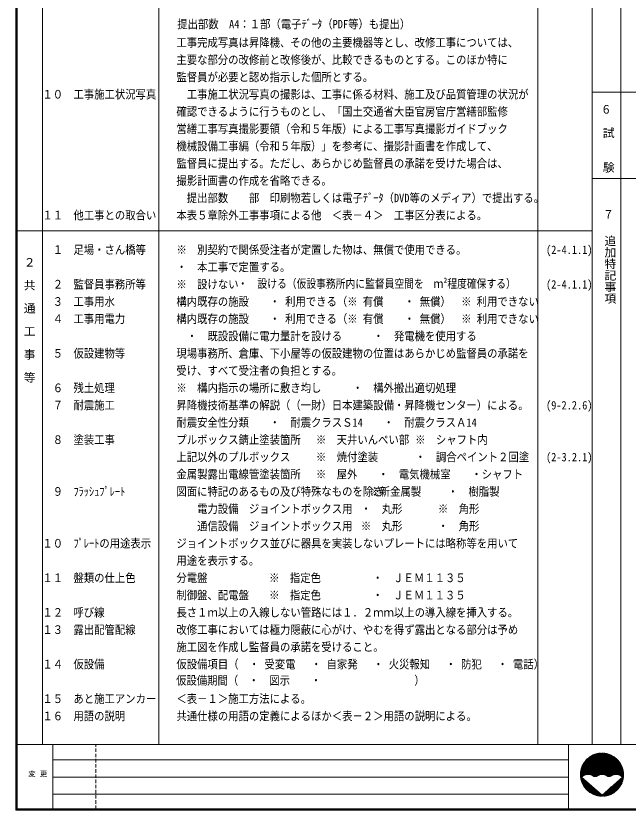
# Model space of a CAD drawing. Units: millimetres, scale not verified. Extents: x -493477 to 40239, y -319951 to 27955.
# Drawn here: x -39861 to -18578, y -27445 to 148 of the extents above; entities that cross this region are included whole.
import ezdxf
from ezdxf.enums import TextEntityAlignment as Align

# ---------------------------------------------------------------- set-up
doc = ezdxf.new("R2010")
doc.units = ezdxf.units.MM
doc.header["$LTSCALE"] = 100
doc.linetypes.add('DASHED1', pattern=[1.8, 1.2, -0.6])
for name, color, linetype, lineweight in [('0-0_補助線', 7, 'Continuous', 9), ('0-1_通り芯', 4, 'Continuous', 9), ('F-1_枠', 2, 'Continuous', 9), ('F-6_改訂箇所', 7, 'Continuous', 9)]:
    doc.layers.add(name, color=color, linetype=linetype, lineweight=lineweight)
doc.styles.add('@ＭＳ ゴシック', font='')
doc.styles.add('ＭＳ ゴシック', font='')
doc.styles.get('@ＭＳ ゴシック').set_extended_font_data('@MS Gothic')
doc.styles.get('ＭＳ ゴシック').set_extended_font_data('MS Gothic')

msp = doc.modelspace()

# ---------------------------------------------------------------- linework, layer by layer
at = {"layer": '0-0_補助線'}
for p, q in [((-19829.5, 27923.8), (-19829.5, -25163.1)), ((-18832.5, 27911.8), (-18832.5, -25163.1)), ((-38940.1, 9577.1), (-38940.1, -25163.1)), ((-34892.1, 9577.1), (-34892.1, -25163.1)), ((-21715.3, 9577.1), (-21715.3, -25163.1)), ((-19817.4, -2503.3), (158, -2503.3)), ((-19817.4, -5503.3), (158, -5503.3)), ((-39820.7, -7322.5), (-19829.5, -7322.5))]:
    msp.add_line(p, q, dxfattribs=at)
at = {"layer": 'F-1_枠'}
for p, q in [((-39860.7, -27444.7), (-39860.7, 27955.3)), ((-39840.7, -27424.7), (-39840.7, 27935.3)), ((-39820.7, -27404.7), (-39820.7, 27915.3)), ((40239.3, -27444.7), (-39860.7, -27444.7)), ((40219.3, -27424.7), (-39840.7, -27424.7))]:
    msp.add_line(p, q, dxfattribs=at)
at = {"layer": 'F-6_改訂箇所', "color": 2}
for p, q in [((-39820.7, -25163.1), (19567.7, -25163.1)), ((-20645.7, -27404.7), (-20645.7, -25163.1)), ((40199.3, -27404.7), (-39820.7, -27404.7))]:
    msp.add_line(p, q, dxfattribs=at)
at = {"layer": 'F-6_改訂箇所', "color": 3}
msp.add_line((-38580.7, -27404.7), (-38580.7, -25163.1), dxfattribs=at)
at = {"layer": 'F-6_改訂箇所', "color": 3, "linetype": 'DASHED1'}
msp.add_line((-37080.7, -27404.7), (-37080.7, -25163.1), dxfattribs=at)
at = {"layer": 'F-6_改訂箇所'}
for p, q in [((-20235.7, -26214), (-19484.9, -25463.1)), ((-20235.6, -26199.7), (-19499.1, -25463.2)), ((-20235.6, -26228), (-19470.9, -25463.3)), ((-20235.2, -26185.2), (-19513.7, -25463.6)), ((-20235.2, -26241.7), (-19457.1, -25463.7)), ((-20234.6, -26255.2), (-19443.6, -25464.3)), ((-20234.5, -26170.3), (-19528.5, -25464.3)), ((-20233.7, -26268.5), (-19430.4, -25465.2)), ((-20233.5, -26155.2), (-19543.7, -25465.4)), ((-20232.6, -26281.6), (-19417.3, -25466.2)), ((-20232.1, -26139.7), (-19559.2, -25466.7)), ((-20231.3, -26294.4), (-19404.4, -25467.5)), ((-20230.4, -26123.8), (-19575.1, -25468.4)), ((-20229.8, -26307.1), (-19391.8, -25469)), ((-20228.3, -26107.5), (-19591.3, -25470.6)), ((-20228.2, -26319.5), (-19379.3, -25470.7)), ((-20226.3, -26331.8), (-19367, -25472.6)), ((-20225.7, -26090.8), (-19608, -25473.1)), ((-20222.7, -26073.6), (-19625.2, -25476.2)), ((-20219.1, -26055.9), (-19643, -25479.8)), ((-20214.9, -26037.6), (-19661.3, -25483.9)), ((-20210.1, -26018.6), (-19680.2, -25488.8)), ((-20204.5, -25998.9), (-19700, -25494.4)), ((-20198, -25978.3), (-19720.6, -25500.8)), ((-20190.5, -25956.6), (-19742.2, -25508.3)), ((-20181.8, -25933.7), (-19765.1, -25517.1)), ((-20171.4, -25909.3), (-19789.6, -25527.4)), ((-20159.1, -25882.7), (-19816.1, -25539.8)), ((-20143.8, -25853.4), (-19845.5, -25555)), ((-20125.6, -26245.3), (-19354.9, -25474.6)), ((-20124.2, -25819.6), (-19879.2, -25574.6)), ((-20096.3, -25777.6), (-19921.3, -25602.5)), ((-20095.8, -26229.6), (-19343, -25476.8)), ((-20072.1, -26220), (-19331.2, -25479.2)), ((-20051.5, -26213.6), (-19319.6, -25481.7)), ((-20033, -26209.2), (-19308.2, -25484.4)), ((-20015.9, -26206.3), (-19296.9, -25487.3)), ((-19999.9, -26204.4), (-19285.8, -25490.3)), ((-19984.9, -26203.5), (-19274.7, -25493.4)), ((-19970.6, -26203.4), (-19263.9, -25496.7)), ((-19957, -26203.9), (-19253.1, -25500.1)), ((-19943.9, -26205), (-19242.6, -25503.6)), ((-19931.4, -26206.6), (-19232.1, -25507.3)), ((-19919.3, -26208.7), (-19221.7, -25511.1)), ((-19907.7, -26211.2), (-19211.5, -25515)), ((-19896.4, -26214), (-19201.4, -25519.1)), ((-19885.5, -26217.3), (-19191.5, -25523.3)), ((-19875, -26220.9), (-19181.6, -25527.5)), ((-19864.8, -26224.8), (-19171.9, -25531.9)), ((-19854.8, -26229.1), (-19162.2, -25536.5)), ((-19845.2, -26233.6), (-19152.7, -25541.1)), ((-19835.9, -26238.4), (-19143.3, -25545.8)), ((-19826.9, -26243.5), (-19134, -25550.7)), ((-19818.1, -26248.9), (-19124.9, -25555.6)), ((-19809.5, -26254.5), (-19115.8, -25560.7)), ((-19800.9, -26260), (-19106.8, -25565.9)), ((-19791.7, -26264.9), (-19097.9, -25571.2)), ((-19781.9, -26269.3), (-19089.2, -25576.5)), ((-19771.4, -26272.9), (-19080.5, -25582)), ((-19760.2, -26275.9), (-19071.9, -25587.6)), ((-19748.2, -26278), (-19063.5, -25593.3)), ((-19735.1, -26279), (-19055.1, -25599.1)), ((-19720.7, -26278.8), (-19046.9, -25604.9)), ((-19704.5, -26276.7), (-19038.7, -25610.9)), ((-19685.4, -26271.7), (-19030.6, -25617)), ((-19659.4, -26259.9), (-19022.7, -25623.2)), ((-19622.8, -26237.5), (-19014.8, -25629.4)), ((-19596.3, -26225), (-19007, -25635.8)), ((-19574.1, -26217), (-18999.3, -25642.2)), ((-19554.5, -26211.6), (-18991.7, -25648.8)), ((-19536.6, -26207.8), (-18984.2, -25655.4)), ((-38580.7, -25695.9), (-20645.7, -25695.9)), ((-20030.6, -25697.7), (-20001.2, -25668.3)), ((-19520, -26205.4), (-18976.8, -25662.2)), ((-19504.5, -26204), (-18969.5, -25669)), ((-19489.8, -26203.4), (-18962.3, -25676)), ((-19475.8, -26203.5), (-18955.2, -25683)), ((-19462.4, -26204.3), (-18948.2, -25690.1)), ((-19449.6, -26205.6), (-18941.3, -25697.3)), ((-19437.2, -26207.4), (-18934.4, -25704.6)), ((-19425.3, -26209.7), (-18927.7, -25712)), ((-19413.9, -26212.3), (-18921, -25719.5)), ((-19402.8, -26215.4), (-18914.5, -25727.1)), ((-19392, -26218.8), (-18908, -25734.8)), ((-19381.6, -26222.5), (-18901.7, -25742.6)), ((-19371.5, -26226.6), (-18895.4, -25750.5)), ((-19361.7, -26230.9), (-18889.3, -25758.5)), ((-19352.3, -26235.6), (-18883.2, -25766.5)), ((-19343, -26240.5), (-18877.2, -25774.7)), ((-19334.1, -26245.7), (-18871.3, -25783)), ((-19325.4, -26251.2), (-18865.6, -25791.3)), ((-19317, -26256.9), (-18859.9, -25799.8)), ((-19308.1, -26262.1), (-18854.3, -25808.4)), ((-19298.6, -26266.8), (-18848.9, -25817)), ((-19288.6, -26270.9), (-18843.5, -25825.8)), ((-19277.8, -26274.3), (-18838.2, -25834.7)), ((-19266.2, -26276.9), (-18833, -25843.7)), ((-19253.8, -26278.5), (-18828, -25852.7)), ((-19240.2, -26279.1), (-18823, -25861.9)), ((-19225.1, -26278.2), (-18818.2, -25871.2)), ((-19207.9, -26275.1), (-18813.5, -25880.6)), ((-19186.8, -26268.1), (-18808.8, -25890.2)), ((-19153.3, -26248.8), (-18804.3, -25899.8)), ((-19121.9, -26231.5), (-18799.9, -25909.5)), ((-19097.5, -26221.3), (-18795.6, -25919.4)), ((-19076.6, -26214.5), (-18791.5, -25929.4)), ((-19057.8, -26209.8), (-18787.4, -25939.5)), ((-19040.5, -26206.6), (-18783.5, -25949.7)), ((-19024.3, -26204.7), (-18779.7, -25960)), ((-19009.2, -26203.6), (-18776.1, -25970.5)), ((-18994.8, -26203.4), (-18772.5, -25981.1)), ((-18981, -26203.8), (-18769.1, -25991.9)), ((-18967.9, -26204.8), (-18765.9, -26002.7)), ((-18955.3, -26206.3), (-18762.7, -26013.8)), ((-18943.1, -26208.3), (-18759.7, -26024.9)), ((-18931.4, -26210.7), (-18756.9, -26036.2)), ((-18920.1, -26213.6), (-18754.2, -26047.7)), ((-18909.2, -26216.8), (-18751.7, -26059.3)), ((-18898.6, -26220.3), (-18749.3, -26071.1)), ((-18888.3, -26224.2), (-18747.1, -26083)), ((-18878.4, -26228.4), (-18745.1, -26095.1)), ((-18868.7, -26232.9), (-18743.2, -26107.4)), ((-18859.3, -26237.6), (-18741.6, -26119.9)), ((-18850.2, -26242.7), (-18740.1, -26132.5)), ((-18841.4, -26248), (-18738.8, -26145.4)), ((-18832.9, -26253.6), (-18737.7, -26158.5)), ((-18824.5, -26259.4), (-18736.9, -26171.8)), ((-18816.5, -26265.5), (-18736.3, -26185.3)), ((-18808.7, -26271.8), (-18735.9, -26199)), ((-18801.1, -26278.4), (-18735.7, -26213.1)), ((-38580.7, -26295.9), (-20645.7, -26295.9)), ((-20224.3, -26343.9), (-20189.5, -26309.1)), ((-20222, -26355.8), (-20181.9, -26315.7)), ((-20219.7, -26367.6), (-20174.3, -26322.3)), ((-20217.1, -26379.2), (-20166.8, -26328.9)), ((-20214.4, -26390.7), (-20159.2, -26335.4)), ((-20211.6, -26402), (-20151.6, -26342)), ((-20208.6, -26413.1), (-20144.1, -26348.6)), ((-20205.5, -26424.1), (-20136.5, -26355.2)), ((-20202.2, -26435), (-20129, -26361.8)), ((-20198.8, -26445.7), (-20121.4, -26368.3)), ((-20195.2, -26456.3), (-20113.8, -26374.9)), ((-20191.5, -26466.8), (-20106.3, -26381.5)), ((-20187.7, -26477.1), (-20098.7, -26388.1)), ((-20183.8, -26487.3), (-20091.1, -26394.6)), ((-20179.8, -26497.4), (-20083.6, -26401.2)), ((-20175.6, -26507.4), (-20076, -26407.8)), ((-20171.3, -26517.2), (-20068.4, -26414.4)), ((-20166.9, -26527), (-20060.9, -26421)), ((-20162.4, -26536.6), (-20053.3, -26427.5)), ((-20157.8, -26546.1), (-20045.7, -26434.1)), ((-20153, -26555.5), (-20038.2, -26440.7)), ((-20148.2, -26564.8), (-20030.6, -26447.3)), ((-20143.2, -26574), (-20023.1, -26453.8)), ((-20138.1, -26583.1), (-20015.5, -26460.4)), ((-20133, -26592), (-20007.9, -26467)), ((-20127.7, -26600.9), (-20000.4, -26473.6)), ((-20122.3, -26609.7), (-19992.8, -26480.2)), ((-20116.8, -26618.3), (-19985.2, -26486.7)), ((-19457, -26962.6), (-18947.1, -26452.7)), ((-19442.1, -26961.8), (-18838.6, -26358.3)), ((-19426.9, -26960.8), (-18738.1, -26271.9)), ((-19411.4, -26959.4), (-18739.4, -26287.5)), ((-19395.5, -26957.7), (-18741.2, -26303.4)), ((-19379.2, -26955.5), (-18743.3, -26319.7)), ((-19362.5, -26952.9), (-18745.9, -26336.4)), ((-19345.2, -26949.8), (-18749, -26353.6)), ((-19327.5, -26946.2), (-18752.6, -26371.4)), ((-19309.2, -26942), (-18756.8, -26389.7)), ((-19290.1, -26937.2), (-18761.7, -26408.7)), ((-19270.4, -26931.5), (-18767.3, -26428.5)), ((-19249.7, -26925), (-18773.9, -26449.2)), ((-19228, -26917.4), (-18781.4, -26470.9)), ((-18793.8, -26285.2), (-18735.9, -26227.3)), ((-18786.7, -26292.3), (-18736.3, -26241.9)), ((-18779.9, -26299.6), (-18737, -26256.7)), ((-20111.3, -26626.9), (-19977.7, -26493.3)), ((-20105.6, -26635.4), (-19970.1, -26499.9)), ((-20099.8, -26643.7), (-19962.5, -26506.5)), ((-20093.9, -26652), (-19955, -26513)), ((-20087.9, -26660.2), (-19947.4, -26519.6)), ((-20081.9, -26668.2), (-19939.9, -26526.2)), ((-20075.7, -26676.2), (-19932.3, -26532.8)), ((-20069.4, -26684.1), (-19924.7, -26539.4)), ((-20063.1, -26691.9), (-19917.2, -26545.9)), ((-20056.6, -26699.5), (-19909.6, -26552.5)), ((-20050.1, -26707.1), (-19902, -26559.1)), ((-20043.4, -26714.6), (-19894.5, -26565.7)), ((-20036.7, -26722), (-19886.9, -26572.3)), ((-20029.8, -26729.3), (-19879.3, -26578.8)), ((-20022.9, -26736.5), (-19871.8, -26585.4)), ((-20015.9, -26743.6), (-19864.2, -26592)), ((-20008.7, -26750.7), (-19856.6, -26598.6)), ((-20001.5, -26757.6), (-19849.1, -26605.1)), ((-19994.2, -26764.4), (-19841.5, -26611.7)), ((-19986.8, -26771.2), (-19834, -26618.3)), ((-19979.3, -26777.8), (-19826.4, -26624.9)), ((-19971.7, -26784.4), (-19818.8, -26631.5)), ((-19964, -26790.8), (-19811.3, -26638)), ((-19956.3, -26797.2), (-19803.7, -26644.6)), ((-19948.4, -26803.4), (-19796.1, -26651.2)), ((-19940.4, -26809.6), (-19788.6, -26657.8)), ((-19932.3, -26815.7), (-19781, -26664.3)), ((-19924.2, -26821.6), (-19773.4, -26670.9)), ((-19915.9, -26827.5), (-19765.9, -26677.5)), ((-19907.5, -26833.3), (-19758.3, -26684.1)), ((-19899, -26839), (-19750.7, -26690.7)), ((-19890.5, -26844.5), (-19743.2, -26697.2)), ((-19881.8, -26850), (-19735.6, -26703.8)), ((-19873, -26855.4), (-19728.1, -26710.4)), ((-19864.2, -26860.6), (-19720.5, -26717)), ((-19855.2, -26865.8), (-19712.9, -26723.5)), ((-19846.1, -26870.9), (-19705.4, -26730.1)), ((-19836.9, -26875.8), (-19697.8, -26736.7)), ((-19827.6, -26880.7), (-19690.2, -26743.3)), ((-19818.2, -26885.4), (-19682.7, -26749.9)), ((-19808.7, -26890), (-19675.1, -26756.4)), ((-19799.1, -26894.5), (-19667.5, -26763)), ((-19499.8, -26963), (-19272.5, -26735.7)), ((-19485.8, -26963.1), (-19164, -26641.3)), ((-19471.5, -26963), (-19055.6, -26547)), ((-19205, -26908.6), (-18790.3, -26493.8)), ((-19180.4, -26898.2), (-18800.7, -26518.4)), ((-19153.8, -26885.6), (-18813.2, -26545.1)), ((-19124.2, -26870.2), (-18828.6, -26574.6)), ((-19090.1, -26850.3), (-18848.6, -26608.7)), ((-19047.4, -26821.6), (-18877.2, -26651.5)), ((-38580.7, -26895.9), (-20645.7, -26895.9)), ((-19789.3, -26898.9), (-19660, -26769.6)), ((-19779.5, -26903.2), (-19652.4, -26776.2)), ((-19769.5, -26907.4), (-19644.9, -26782.7)), ((-19759.4, -26911.4), (-19637.3, -26789.3)), ((-19749.2, -26915.3), (-19629.7, -26795.9)), ((-19738.8, -26919.1), (-19622.2, -26802.5)), ((-19728.3, -26922.8), (-19614.6, -26809.1)), ((-19717.7, -26926.3), (-19607, -26815.6)), ((-19707, -26929.7), (-19599.5, -26822.2)), ((-19696.1, -26933), (-19591.9, -26828.8)), ((-19685.1, -26936.1), (-19584.3, -26835.4)), ((-19673.9, -26939.1), (-19576.8, -26841.9)), ((-19662.6, -26942), (-19569.2, -26848.5)), ((-19651.2, -26944.6), (-19561.6, -26855.1)), ((-19639.6, -26947.2), (-19554.1, -26861.7)), ((-19627.8, -26949.5), (-19546.5, -26868.3)), ((-19615.9, -26951.7), (-19539, -26874.8)), ((-19603.7, -26953.8), (-19531.4, -26881.4)), ((-19591.5, -26955.6), (-19523.8, -26888)), ((-19579, -26957.3), (-19516.3, -26894.6)), ((-19566.3, -26958.8), (-19508.7, -26901.1)), ((-19553.5, -26960), (-19501.1, -26907.7)), ((-19540.4, -26961.1), (-19493.6, -26914.3)), ((-19527.1, -26962), (-19486, -26920.9)), ((-19513.6, -26962.6), (-19381, -26830)), ((39379.2, -27404.7), (-39820.7, -27404.7))]:
    msp.add_line(p, q, dxfattribs=at)
msp.add_lwpolyline([(-20195.5, -26303.9), (-19485.7, -26921.1), (-18776, -26303.9)], dxfattribs=at)
msp.add_circle((-19485.7, -26213.1), 750, dxfattribs=at)
for centre, radius, start, end in [((-19974.7, -26495.9), 292.5, 54.9904, 138.98872), ((-19485.7, -26495.9), 292.5, 54.9904, 123.80286), ((-18996.7, -26495.9), 292.5, 41.01126, 123.80286), ((-19730.2, -26138.9), 140.2, 236.8522, 305.66466), ((-19241.2, -26138.9), 140.2, 236.8522, 305.66466)]:
    msp.add_arc(centre, radius, start, end, dxfattribs=at)

# ---------------------------------------------------------------- texts
at = {"layer": '0-1_通り芯', "style": 'ＭＳ ゴシック'}
for s, width, p in [('\u3000\u3000提出部数\u3000A4：１部（電子ﾃﾞｰﾀ（PDF等）も提出）', 0.9, (-34971.2, -373.7)), ('\u3000\u3000工事完成写真は昇降機、その他の主要機器等とし、改修工事については、', 0.9, (-35000.3, -1013)), ('\u3000\u3000主要な部分の改修前と改修後が、比較できるものとする。このほか特に', 0.9, (-35000.3, -1613)), ('\u3000\u3000監督員が必要と認め指示した個所とする。', 0.9, (-35000.3, -2213)), ('１０\u3000工事施工状況写真', 0.9, (-38940.1, -2813)), ('\u3000\u3000\u3000工事施工状況写真の撮影は、工事に係る材料、施工及び品質管理の状況が', 0.9, (-35000.3, -2813)), ('\u3000\u3000確認できるように行うものとし、「国土交通省大臣官房官庁営繕部監修 ', 0.9, (-35000.3, -3413)), ('６', 0.9, (-19519.7, -3335.5)), ('\u3000\u3000営繕工事写真撮影要領（令和５年版）による工事写真撮影ガイドブック', 0.9, (-35000.3, -4013)), ('\u3000\u3000機械設備工事編（令和５年版）」を参考に、撮影計画書を作成して、', 0.9, (-35000.3, -4613)), ('\u3000\u3000監督員に提出する。ただし、あらかじめ監督員の承諾を受けた場合は、', 0.9, (-35000.3, -5213)), ('\u3000\u3000撮影計画書の作成を省略できる。', 0.9, (-35000.3, -5813)), ('\u3000\u3000\u3000提出部数\u3000\u3000部\u3000印刷物若しくは電子ﾃﾞｰﾀ（DVD等のメディア）で提出する。', 0.9, (-35000.3, -6413)), ('１１\u3000他工事との取合い', 0.9, (-38940.1, -7013)), ('\u3000\u3000本表５章除外工事事項による他\u3000＜表－４＞\u3000工事区分表による。', 0.9, (-35000.3, -7013)), (' ７', 0.9, (-19620.4, -6985.8)), ('\u3000１\u3000足場・さん橋等', 0.9, (-38940.1, -8213)), ('\u3000\u3000※\u3000別契約で関係受注者が定置した物は、無償で使用できる。', 0.9, (-35000.3, -8213)), ('(2-4.1.1)', 0.9, (-21431.2, -8213)), ('\u3000\u3000・\u3000本工事で定置する。', 0.9, (-35000.3, -8813)), ('\u3000２\u3000監督員事務所等', 0.9, (-38940.1, -9413)), ('\u3000\u3000※\u3000設けない', 0.9, (-35000.3, -9413)), ('・\u3000設ける（仮設事務所内に監督員空間を\u3000ｍ²程度確保する）', 0.85, (-32143, -9389.8)), ('(2-4.1.1)', 0.9, (-21431.2, -9413)), ('\u3000３\u3000工事用水', 0.9, (-38940.1, -10013)), ('\u3000\u3000構内既存の施設  \u3000・ 利用できる（※ 有償\u3000\u3000・ 無償）\u3000※ 利用できない', 0.9, (-35000.3, -10013)), ('\u3000４\u3000工事用電力', 0.9, (-38940.1, -10613)), ('\u3000\u3000構内既存の施設\u3000\u3000・ 利用できる（※ 有償\u3000\u3000・ 無償）\u3000※ 利用できない', 0.9, (-35000.3, -10613)), ('\u3000\u3000\u3000・\u3000既設設備に電力量計を設ける\u3000\u3000\u3000・\u3000発電機を使用する', 0.9, (-35000.3, -11213)), ('\u3000５\u3000仮設建物等', 0.9, (-38940.1, -11813)), ('\u3000\u3000現場事務所、倉庫、下小屋等の仮設建物の位置はあらかじめ監督員の承諾を', 0.9, (-35000.3, -11813)), ('\u3000\u3000受け、すべて受注者の負担とする。', 0.9, (-35000.3, -12413)), ('\u3000６\u3000残土処理', 0.9, (-38940.1, -13013)), ('\u3000\u3000※\u3000構内指示の場所に敷き均し\u3000\u3000\u3000・\u3000構外搬出適切処理', 0.9, (-35000.3, -13013)), ('\u3000７\u3000耐震施工', 0.9, (-38940.1, -13613)), ('\u3000\u3000昇降機技術基準の解説（（一財）日本建築設備・昇降機センター）による。', 0.9, (-35000.3, -13613)), ('(9-2.2.6)', 0.9, (-21431.2, -13613)), ('\u3000\u3000耐震安全性分類\u3000\u3000・\u3000耐震クラスＳ14\u3000\u3000・\u3000耐震クラスＡ14\u3000', 0.9, (-35000.3, -14213)), ('\u3000８\u3000塗装工事', 0.9, (-38940.1, -14813)), ('\u3000\u3000プルボックス錆止塗装箇所', 0.9, (-35000.3, -14813)), ('※\u3000天井いんぺい部', 0.9, (-29429.7, -14813)), ('※\u3000シャフト内', 0.9, (-25979.4, -14813)), ('\u3000\u3000上記以外のプルボックス', 0.9, (-35000.3, -15413)), ('※\u3000焼付塗装', 0.9, (-29429.7, -15413)), ('・\u3000調合ペイント２回塗', 0.9, (-25979.4, -15413)), ('(2-3.2.1)', 0.9, (-21431.2, -15413)), ('\u3000\u3000金属製露出電線管塗装箇所', 0.9, (-35000.3, -16013)), ('※\u3000屋外\u3000\u3000・\u3000電気機械室\u3000\u3000・シャフト', 0.9, (-29429.7, -16013)), ('\u3000９\u3000ﾌﾗｯｼｭﾌﾟﾚｰﾄ', 0.9, (-38940.1, -16613)), ('\u3000\u3000図面に特記のあるもの及び特殊なものを除き', 0.9, (-35000.3, -16613)), ('※新金属製', 0.9, (-27573, -16613)), ('・\u3000樹脂製', 0.9, (-24849.4, -16613)), ('\u3000\u3000\u3000\u3000電力設備\u3000ジョイントボックス用', 0.9, (-35000.3, -17213)), ('・\u3000丸形', 0.9, (-27866.4, -17213)), ('※\u3000角形', 0.9, (-25189.4, -17213)), ('\u3000\u3000\u3000\u3000通信設備\u3000ジョイントボックス用', 0.9, (-35000.3, -17813)), ('※\u3000丸形', 0.9, (-27866.4, -17813)), ('・\u3000角形', 0.9, (-25189.4, -17813)), ('１０\u3000ﾌﾟﾚｰﾄの用途表示', 0.9, (-38940.1, -18413)), ('\u3000\u3000ジョイントボックス並びに器具を実装しないプレートには略称等を用いて', 0.9, (-35000.3, -18413)), ('\u3000\u3000用途を表示する。', 0.9, (-35000.3, -19013)), ('１１\u3000盤類の仕上色', 0.9, (-38940.1, -19613)), ('\u3000\u3000分電盤', 0.9, (-35000.3, -19613)), ('※\u3000指定色', 0.9, (-31056.7, -19613)), ('・\u3000ＪＥＭ１１３５', 0.9, (-27463, -19613)), ('\u3000\u3000制御盤、配電盤', 0.9, (-35000.3, -20213)), ('※\u3000指定色', 0.9, (-31056.7, -20213)), ('・\u3000ＪＥＭ１１３５', 0.9, (-27463, -20213)), ('１２\u3000呼び線', 0.9, (-38940.1, -20813)), ('\u3000\u3000長さ１ｍ以上の入線しない管路には１．２ｍｍ以上の導入線を挿入する。', 0.9, (-35000.3, -20813)), ('１３\u3000露出配管配線', 0.9, (-38940.1, -21413)), ('\u3000\u3000改修工事においては極力隠蔽に心がけ、やむを得ず露出となる部分は予め', 0.9, (-35000.3, -21413)), ('\u3000\u3000施工図を作成し監督員の承諾を受けること。', 0.9, (-35000.3, -22013)), ('１４\u3000仮設備', 0.9, (-38940.1, -22613)), ('\u3000\u3000仮設備項目（\u3000・ 受変電 \u3000・ 自家発 \u3000・ 火災報知 \u3000・ 防犯 \u3000・ 電話）\u3000', 0.9, (-35000.3, -22613)), ('\u3000\u3000仮設備期間（\u3000・\u3000図示\u3000\u3000・\u3000\u3000\u3000\u3000\u3000\u3000\u3000\u3000\u3000）', 0.9, (-35010.2, -23173.9)), ('１５\u3000あと施工アンカー', 0.9, (-38940.1, -23813)), ('\u3000\u3000＜表－１＞施工方法による。', 0.9, (-35000.3, -23813)), ('１６\u3000用語の説明', 0.9, (-38940.1, -24413)), ('\u3000\u3000共通仕様の用語の定義によるほか＜表－２＞用語の説明による。', 0.9, (-35000.3, -24413))]:
    msp.add_text(s, height=293.3, dxfattribs=dict(at, width=width)).set_placement(p, align=Align.BOTTOM_LEFT)
at = {"layer": '0-1_通り芯', "style": '@ＭＳ ゴシック'}
for s, p in [('試\u3000\u3000験', (-19497.2, -3711.6)), ('追加特記事項', (-19439, -7464.6)), ('２\u3000共\u3000通\u3000工\u3000事\u3000等', (-39626, -8206.6))]:
    msp.add_text(s, height=293.3, rotation=270, dxfattribs=at).set_placement(p, align=Align.BOTTOM_LEFT)
at = {"layer": 'F-6_改訂箇所', "color": 4, "style": 'ＭＳ ゴシック'}
msp.add_text('変 更', height=183.3, dxfattribs=at).set_placement((-39430.7, -26328.1), align=Align.BOTTOM_LEFT)

doc.saveas('drawing.dxf')
